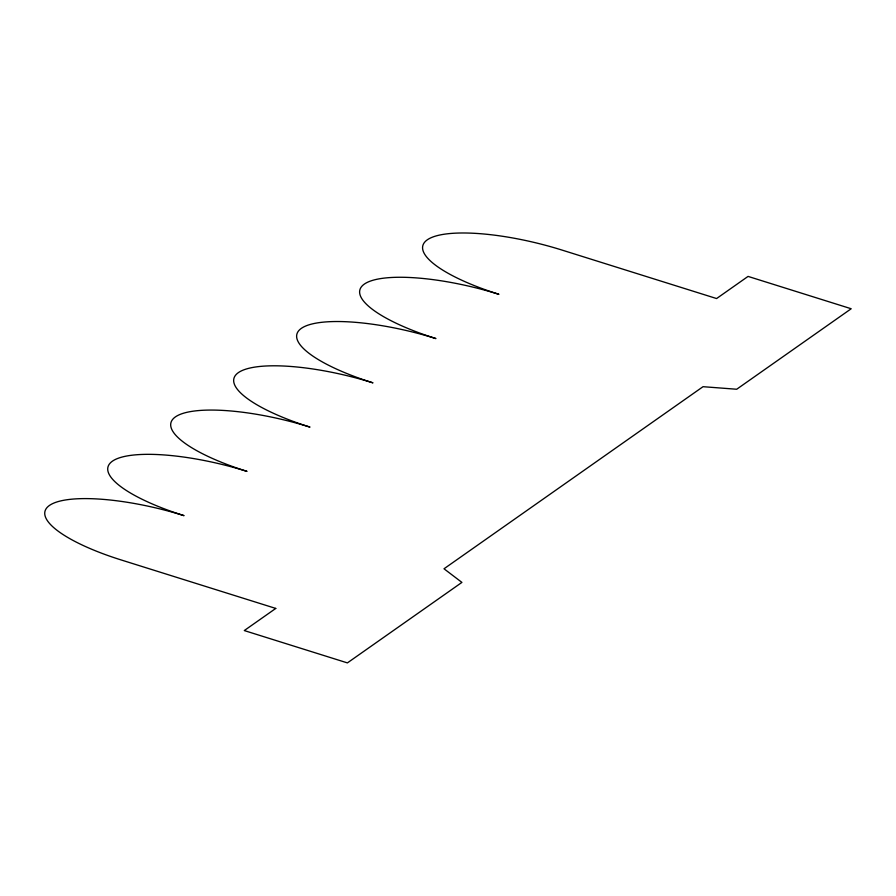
<?xml version="1.0" encoding="UTF-8"?>
<svg xmlns="http://www.w3.org/2000/svg" width="896" height="896" viewBox="0 0 896 896"><rect width="100%" height="100%" fill="white"/><g stroke="black" fill="none" stroke-linecap="round" stroke-linejoin="round"><path stroke-width="1.34" d="M275.766 608.429L244.272 630.56L347.402 662.894L461.91 582.4L444.002 568.781L703.035 386.691L736.691 389.245L851.2 308.75L748.07 276.405L716.587 298.547L561.904 250.04A110.79 29.792 13.8 0 0 427.28 239.837A110.79 29.792 13.8 0 0 498.926 294.314A110.79 29.792 13.8 0 0 364.314 284.11A110.79 29.792 13.8 0 0 435.949 338.576A110.79 29.792 13.8 0 0 301.336 328.373A110.79 29.792 13.8 0 0 372.971 382.85A110.79 29.792 13.8 0 0 238.358 372.646A110.79 29.792 13.8 0 0 309.994 427.112A110.79 29.792 13.8 0 0 175.381 416.92A110.79 29.792 13.8 0 0 247.027 471.386A110.79 29.792 13.8 0 0 112.414 461.182A110.79 29.792 13.8 0 0 184.05 515.648A110.79 29.792 13.8 0 0 49.437 505.456A110.79 29.792 13.8 0 0 121.072 559.922L275.766 608.429"/></g></svg>
